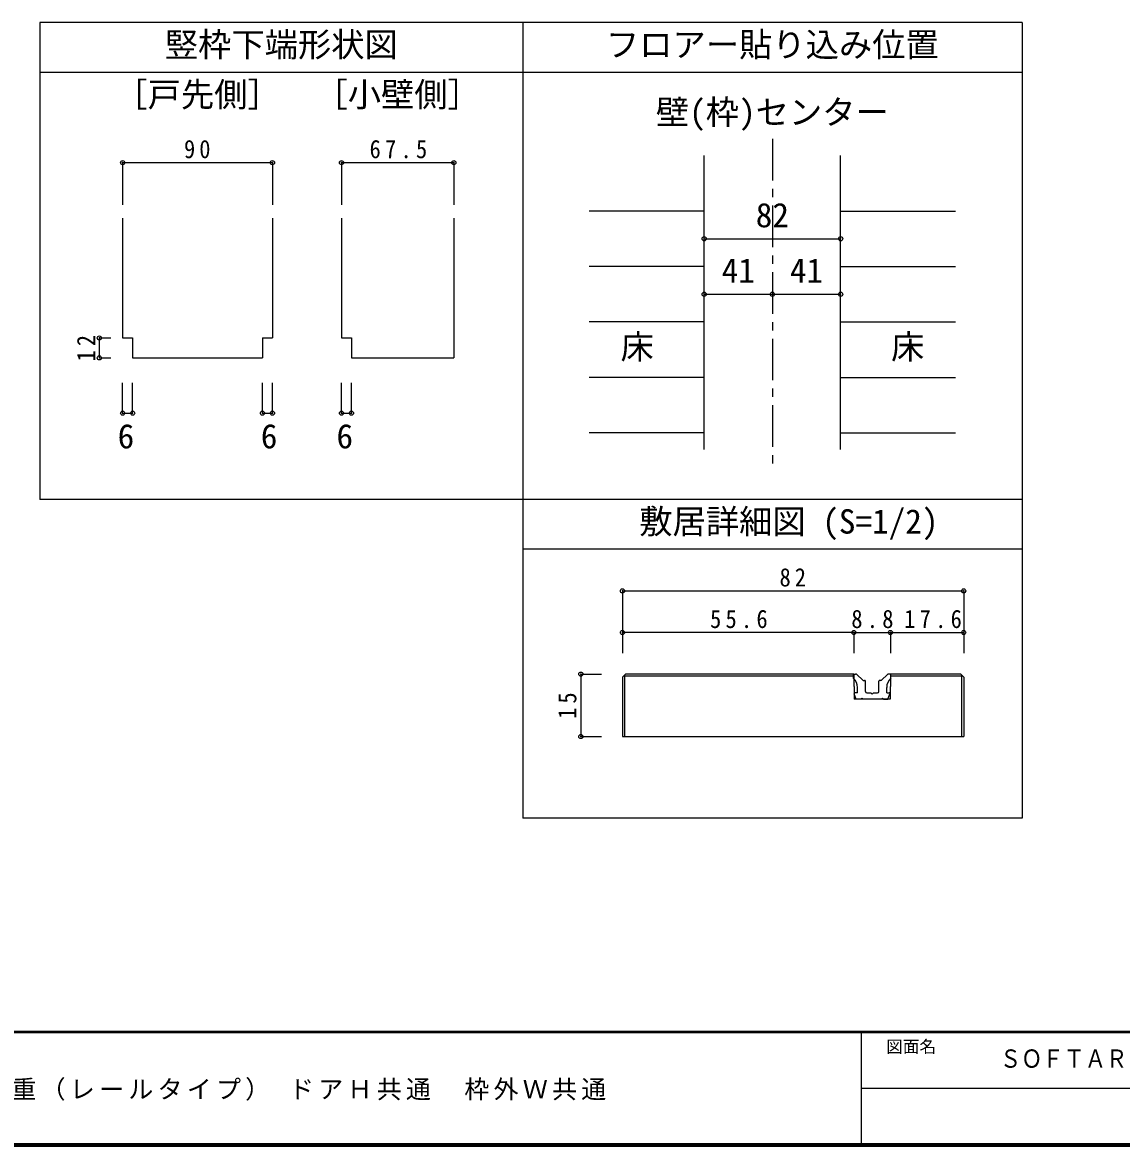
# Model space of a CAD drawing. Units: millimetres at full size, sheet at 1:5, with parts at other scales. Extents: x -973 to 977, y -718 to 696.
# Drawn here: x -502 to 158, y -701 to -26 of the extents above; entities that cross this region are included whole.
import ezdxf
from ezdxf.enums import TextEntityAlignment as Align

# ---------------------------------------------------------------- set-up
doc = ezdxf.new("R2010")
doc.units = ezdxf.units.MM
doc.header["$LTSCALE"] = 5
doc.header["$PDMODE"] = 32
doc.header["$PDSIZE"] = 2.5
doc.linetypes.add('CHAIN1', pattern=[8, 5, -1, 1, -1])
for name, color, linetype in [('0-1_通り芯', 4, 'CHAIN1'), ('0-3_仕上げ', 2, 'Continuous'), ('0-4_枠', 3, 'Continuous'), ('0-A_文字', 7, 'Continuous'), ('0-B_寸法', 7, 'Continuous'), ('1-4_枠', 3, 'Continuous'), ('1-7_金物', 7, 'Continuous'), ('1-B_寸法', 7, 'Continuous'), ('F-0_補助線', 7, 'Continuous'), ('F-1_枠', 6, 'Continuous'), ('F-A_文字', 7, 'Continuous')]:
    doc.layers.add(name, color=color, linetype=linetype)
doc.styles.add('HGP明朝B', font='')
doc.styles.add('ＭＳ ゴシック', font='')
doc.styles.get('HGP明朝B').set_extended_font_data('HGP明朝B')
doc.styles.get('ＭＳ ゴシック').set_extended_font_data('MS Gothic')

msp = doc.modelspace()

# ---------------------------------------------------------------- linework, layer by layer
at = {"layer": '0-1_通り芯'}
msp.add_line((-51.68, -95.5), (-51.68, -292.007), dxfattribs=at)
at = {"layer": '0-3_仕上げ', "color": 4}
for p, q in [((-92.68, -138.801), (-161.68, -138.801)), ((-10.68, -138.801), (58.32, -138.801)), ((-92.68, -172.103), (-161.68, -172.103)), ((-10.68, -172.103), (58.32, -172.103)), ((-92.68, -205.404), (-161.68, -205.404)), ((-10.68, -205.404), (58.32, -205.404)), ((-92.68, -238.706), (-161.68, -238.706)), ((-10.68, -238.706), (58.32, -238.706)), ((-92.68, -272.007), (-161.68, -272.007)), ((-10.68, -272.007), (58.32, -272.007))]:
    msp.add_line(p, q, dxfattribs=at)
at = {"layer": '0-4_枠'}
for p, q in [((-92.68, -282.007), (-92.68, -105.5)), ((-10.68, -282.007), (-10.68, -105.5)), ((-352.014, -143.01), (-352.014, -215.025)), ((-243.048, -143.01), (-243.048, -227.025)), ((-358.014, -215.025), (-358.014, -227.025)), ((-358.014, -215.025), (-352.014, -215.025))]:
    msp.add_line(p, q, dxfattribs=at)
for points in [[(-442.014, -143.01), (-442.014, -215.025), (-436.014, -215.025), (-436.014, -227.025), (-358.014, -227.025)], [(-310.548, -143.01), (-310.548, -215.025), (-304.548, -215.025), (-304.548, -227.025), (-243.048, -227.025)]]:
    msp.add_lwpolyline(points, dxfattribs=at)
at = {"layer": '0-A_文字', "color": 3}
for p, q in [((-201.68, -25.5), (-201.68, -503.5)), ((98.32, -55.5), (-491.68, -55.5)), ((98.32, -312.007), (-491.68, -312.007)), ((98.32, -342.007), (-201.68, -342.007))]:
    msp.add_line(p, q, dxfattribs=at)
for points in [[(98.32, -25.5), (-491.68, -25.5), (-491.68, -312.007)], [(98.32, -25.5), (98.32, -503.5), (-201.68, -503.5)]]:
    msp.add_lwpolyline(points, dxfattribs=at)
at = {"layer": '0-B_寸法', "color": 4}
for p, q in [((-442.014, -109.708), (-442.014, -134.969)), ((-442.014, -109.708), (-352.014, -109.708)), ((-352.014, -109.708), (-352.014, -134.969)), ((-310.548, -109.708), (-310.548, -134.969)), ((-310.548, -109.708), (-243.048, -109.708)), ((-243.048, -109.708), (-243.048, -134.969)), ((-92.68, -155.452), (-10.68, -155.452)), ((-92.68, -188.753), (-10.68, -188.753)), ((-455.972, -215.025), (-449.017, -215.025)), ((-455.972, -227.025), (-455.972, -215.025)), ((-455.972, -227.025), (-449.017, -227.025)), ((-442.014, -260.225), (-442.014, -242.025)), ((-358.014, -260.225), (-358.014, -242.025)), ((-352.014, -260.225), (-352.014, -242.025)), ((-310.548, -260.225), (-310.548, -242.025)), ((-358.014, -260.225), (-352.014, -260.225))]:
    msp.add_line(p, q, dxfattribs=at)
for points in [[(-442.014, -260.225), (-436.014, -260.225), (-436.014, -242.025)], [(-310.548, -260.225), (-304.548, -260.225), (-304.548, -242.025)]]:
    msp.add_lwpolyline(points, dxfattribs=at)
at = {"layer": '0-B_寸法'}
for p in [(-442.014, -109.708), (-352.014, -109.708), (-310.548, -109.708), (-243.048, -109.708), (-92.68, -155.452), (-10.68, -155.452), (-92.68, -188.753), (-51.68, -188.753), (-10.68, -188.753), (-455.972, -215.025), (-455.972, -227.025), (-442.014, -260.225), (-436.014, -260.225), (-358.014, -260.225), (-352.014, -260.225), (-310.548, -260.225), (-304.548, -260.225)]:
    msp.add_point(p, dxfattribs=at)
at = {"layer": '1-4_枠'}
for p, q in [((-140.001, -417.007), (-141.769, -418.775)), ((-140.519, -418.257), (-140.519, -454.507)), ((-2.769, -418.257), (-140.519, -418.257)), ((-2.769, -417.007), (-140.001, -417.007)), ((19.231, -417.007), (19.231, -424.507)), ((61.463, -417.007), (19.231, -417.007)), ((61.981, -418.257), (19.231, -418.257)), ((61.463, -417.007), (63.231, -418.775)), ((61.981, -418.257), (61.981, -454.507)), ((-141.74, -418.775), (-141.74, -454.507)), ((18.981, -424.507), (18.981, -432.007)), ((18.981, -424.507), (19.231, -424.507)), ((63.231, -418.775), (63.231, -454.507)), ((18.981, -432.007), (-2.519, -432.007)), ((-141.769, -454.507), (63.231, -454.507))]:
    msp.add_line(p, q, dxfattribs=at)
msp.add_lwpolyline([(-2.769, -417.007), (-2.769, -424.507), (-2.519, -424.507), (-2.519, -432.007)], dxfattribs=at)
at = {"layer": '1-7_金物'}
for p, q in [((2.386, -420.537), (-0.778, -417.373)), ((14.076, -420.537), (17.24, -417.373)), ((19.481, -417.007), (18.124, -417.007)), ((19.481, -419.507), (19.481, -417.007)), ((-0.519, -428.257), (-0.519, -425.097)), ((2.917, -420.757), (3.731, -420.757)), ((4.231, -427.507), (4.231, -421.257)), ((12.231, -427.507), (12.231, -421.257)), ((13.545, -420.757), (12.731, -420.757)), ((16.981, -428.257), (16.981, -425.097)), ((-0.519, -428.257), (-2.019, -428.257)), ((13.981, -432.007), (2.481, -432.007)), ((4.981, -428.257), (7.481, -428.257)), ((7.481, -428.257), (8.231, -429.007)), ((8.231, -429.007), (8.981, -428.257)), ((8.981, -428.257), (11.481, -428.257)), ((14.481, -431.507), (13.981, -432.007)), ((14.981, -432.007), (14.481, -431.507)), ((14.981, -432.007), (17.731, -432.007)), ((16.981, -428.257), (18.481, -428.257)), ((17.731, -432.007), (18.946, -428.941))]:
    msp.add_line(p, q, dxfattribs=at)
for points in [[(-3.019, -419.507), (-3.019, -417.007), (-1.662, -417.007)], [(1.481, -432.007), (-1.269, -432.007), (-2.484, -428.941)], [(1.481, -432.007), (1.981, -431.507), (2.481, -432.007)]]:
    msp.add_lwpolyline(points, dxfattribs=at)
for centre, radius, start, end in [((-1.662, -418.257), 1.25, 45, 90), ((18.124, -418.257), 1.25, 90, 135), ((-8.019, -425.097), 7.5, 0, 48.19), ((2.917, -420.007), 0.75, 225, 270), ((3.731, -421.257), 0.5, 0, 90), ((12.731, -421.257), 0.5, 90, 180), ((13.545, -420.007), 0.75, 270, 315), ((24.481, -425.097), 7.5, 131.81, 180), ((-2.019, -428.757), 0.5, 90, 201.616), ((4.981, -427.507), 0.75, 180, 270), ((11.481, -427.507), 0.75, 270, 0), ((18.481, -428.757), 0.5, 338.384, 90)]:
    msp.add_arc(centre, radius, start, end, dxfattribs=at)
at = {"layer": '1-B_寸法', "color": 4}
for p, q in [((-141.769, -367.007), (-141.769, -392.007)), ((-2.769, -392.007), (-141.769, -392.007)), ((-141.769, -392.007), (-141.769, -404.507)), ((-2.769, -392.007), (19.231, -392.007)), ((-2.769, -392.007), (-2.769, -404.507)), ((19.231, -392.007), (63.231, -392.007)), ((19.231, -392.007), (19.231, -404.507)), ((63.231, -392.007), (63.231, -404.507)), ((-166.769, -417.007), (-154.269, -417.007)), ((-166.769, -417.007), (-166.769, -454.507)), ((-166.769, -454.507), (-154.269, -454.507))]:
    msp.add_line(p, q, dxfattribs=at)
msp.add_lwpolyline([(-141.769, -367.007), (63.231, -367.007), (63.231, -392.007)], dxfattribs=at)
at = {"layer": '1-B_寸法'}
for p in [(-141.769, -367.007), (63.231, -367.007), (-141.769, -392.007), (-2.769, -392.007), (19.231, -392.007), (63.231, -392.007), (-166.769, -417.007), (-166.769, -454.507)]:
    msp.add_point(p, dxfattribs=at)
at = {"layer": 'F-1_枠'}
for p, q in [((976.653, -631.667), (-973.347, -631.667)), ((976.653, -632.5), (-973.347, -632.5)), ((1.653, -632.5), (1.653, -699.167)), ((1.653, -665.833), (974.986, -665.834)), ((976.653, -699.167), (-973.347, -699.167)), ((976.653, -700), (-973.347, -700)), ((976.653, -700.833), (-973.347, -700.833))]:
    msp.add_line(p, q, dxfattribs=at)

# ---------------------------------------------------------------- texts
at = {"layer": '0-A_文字', "style": 'ＭＳ ゴシック'}
for s, p in [('竪枠下端形状図', (-416.68, -50.5)), ('フロアー貼り込み位置', (-151.68, -50.5)), ('［戸先側］', (-447.014, -80.5)), ('［小壁側］', (-326.798, -80.5)), ('壁(枠)センター', (-121.68, -91.091)), ('床', (-142.93, -232.055)), ('床', (19.57, -232.055)), ('敷居詳細図 (S=1/2)', (-131.68, -337.007))]:
    msp.add_text(s, height=14.66, dxfattribs=at).set_placement(p, align=Align.BOTTOM_LEFT)
at = {"layer": '0-B_寸法', "style": 'ＭＳ ゴシック'}
for s, p in [('82', (-61.68, -152.952)), ('41', (-82.18, -186.253)), ('41', (-41.18, -186.253)), ('6', (-445.014, -285.799)), ('6', (-359.014, -285.799)), ('6', (-313.548, -285.799))]:
    msp.add_text(s, height=14.66, dxfattribs=at).set_placement(p, align=Align.BOTTOM_LEFT)
at = {"layer": '0-B_寸法', "char_height": 11, "attachment_point": 7, "style": 'ＭＳ ゴシック'}
for s, insert in [('\\T1.36;\\W0.9;90', (-405.139, -107.208)), ('\\T1.38;\\W0.9;67.5', (-293.673, -107.208))]:
    msp.add_mtext(s, dxfattribs=dict(at, insert=insert))
at = {"layer": '0-B_寸法', "insert": (-458.472, -229.15), "char_height": 11, "attachment_point": 7, "rotation": 90, "style": 'ＭＳ ゴシック'}
msp.add_mtext('\\T1.36;\\W0.9;12', dxfattribs=at)
at = {"layer": '1-B_寸法', "char_height": 11, "attachment_point": 7, "style": 'ＭＳ ゴシック'}
for s, insert in [('\\T1.36;\\W0.9;82', (-47.394, -364.507)), ('\\T1.38;\\W0.9;55.6', (-89.144, -389.507)), ('\\T1.38;\\W0.9;8.8', (-4.269, -389.507)), ('\\T1.38;\\W0.9;17.6', (27.488, -389.507))]:
    msp.add_mtext(s, dxfattribs=dict(at, insert=insert))
at = {"layer": '1-B_寸法', "insert": (-169.269, -443.882), "char_height": 11, "attachment_point": 7, "rotation": 90, "style": 'ＭＳ ゴシック'}
msp.add_mtext('\\T1.36;\\W0.9;15', dxfattribs=at)
at = {"layer": 'F-0_補助線', "style": 'HGP明朝B', "width": 0.85}
msp.add_text('ＳＯＦＴＡＲＴ', height=11, dxfattribs=at).set_placement((84.986, -656.798), align=Align.BOTTOM_LEFT)
at = {"layer": 'F-A_文字', "style": 'ＭＳ ゴシック'}
msp.add_text('図面名', height=7.331, dxfattribs=at).set_placement((16.653, -646.667), align=Align.BOTTOM_LEFT)
at = {"layer": 'F-A_文字', "insert": (-842.305, -673.333), "char_height": 11, "attachment_point": 7, "style": 'ＭＳ ゴシック'}
msp.add_mtext('\\T1.17;ソフトアート\u3000片引き戸\u3000固定枠90\u3000下荷重（レールタイプ）\\~ドアＨ共通\u3000枠外Ｗ共通', dxfattribs=at)

doc.saveas('drawing.dxf')
